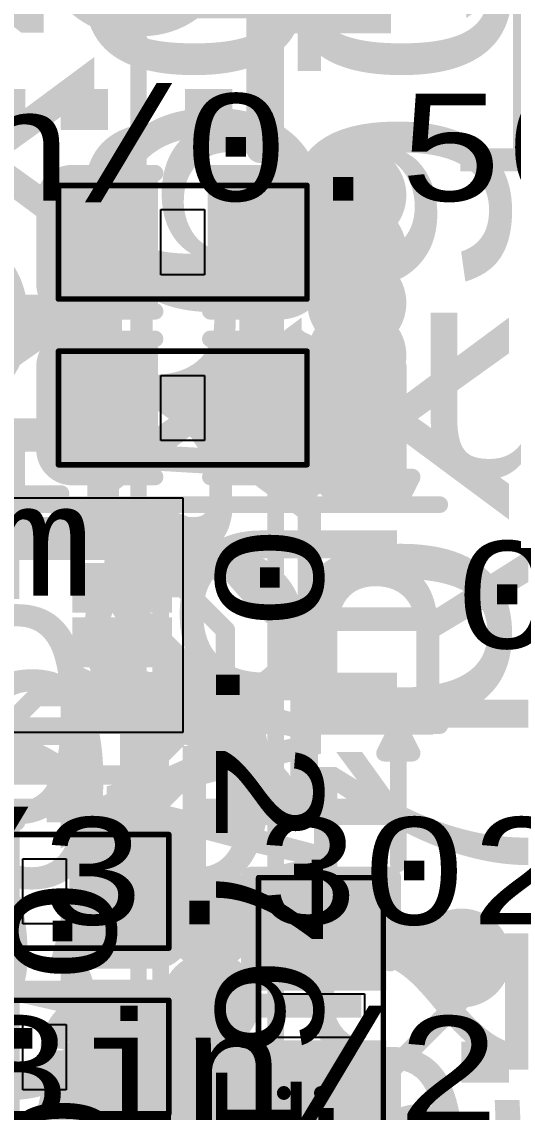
# Model space of a CAD drawing. Header units: inches. Extents: x -2.12 to 4.45, y -3.15 to 1.57.
# Drawn here: x 2.8996 to 3.0773, y -0.4906 to -0.0958 of the extents above; entities that cross this region are included whole.
import ezdxf

# ---------------------------------------------------------------- set-up
doc = ezdxf.new("R2010")
doc.units = ezdxf.units.IN
doc.header["$MEASUREMENT"] = 0
for name, color, linetype in [('Bottom', 5, 'Continuous'), ('Bottom Solder', 6, 'Continuous'), ('Dimension', 6, 'Continuous'), ('Document', 56, 'Continuous'), ('Measures', 56, 'Continuous'), ('tDocu', 76, 'Continuous'), ('Top', 1, 'Continuous'), ('Top Glue Points', 56, 'Continuous'), ('Top Overlay', 2, 'Continuous'), ('Top Paste', 8, 'Continuous'), ('Top Solder', 216, 'Continuous'), ('Top Value', 56, 'Continuous'), ('tPlace', 56, 'Continuous'), ('Via Holes', 16, 'Continuous')]:
    doc.layers.add(name, color=color, linetype=linetype)
doc.styles.add('Arial', font='', dxfattribs={"height": 0.2})
doc.styles.add('Courier New', font='', dxfattribs={"height": 0.2})
doc.styles.get('Arial').set_extended_font_data('Arial')
doc.styles.get('Courier New').set_extended_font_data('Courier New')

# ---------------------------------------------------------------- blocks, each defined once
blk = doc.blocks.new('SOD323_NEX_L_3')
at = {"layer": 'Measures', "style": 'Courier New'}
for s, p in [('Alt 1 Padstyle: OX60Y90D30P', (-0.583, -0.408)), ('Alt 2 Padstyle: OX90Y60D30P', (-0.583, -0.483))]:
    blk.add_text(s, height=0.0775, dxfattribs=at).set_placement(p)
blk = doc.blocks.new('SOD323_NEX_L_10')
at = {"layer": 'Measures', "style": 'Courier New'}
for s, p in [('Default Padstyle: RX41p5Y16D0T', (-0.644, -0.333)), ('Alt 1 Padstyle: OX60Y90D30P', (-0.583, -0.408)), ('Alt 2 Padstyle: OX90Y60D30P', (-0.583, -0.483))]:
    blk.add_text(s, height=0.0775, dxfattribs=at).set_placement(p)
blk = doc.blocks.new('R0603_108')
at = {"layer": 'Top'}
for points in [[(-0.043, 0.0197), (-0.013, 0.0197), (-0.013, -0.0197), (-0.043, -0.0197)], [(0.013, 0.0197), (0.043, 0.0197), (0.043, -0.0197), (0.013, -0.0197)]]:
    blk.add_hatch(color=1, dxfattribs=at).paths.add_polyline_path(points)
at = {"layer": 'Top Paste'}
for points in [[(-0.043, 0.0197), (-0.013, 0.0197), (-0.013, -0.0197), (-0.043, -0.0197)], [(0.013, 0.0197), (0.043, 0.0197), (0.043, -0.0197), (0.013, -0.0197)]]:
    blk.add_hatch(color=8, dxfattribs=at).paths.add_polyline_path(points)
at = {"layer": 'Top Solder'}
for points in [[(-0.047, 0.0237), (-0.009, 0.0237), (-0.009, -0.0237), (-0.047, -0.0237)], [(0.009, 0.0237), (0.047, 0.0237), (0.047, -0.0237), (0.009, -0.0237)]]:
    blk.add_hatch(color=216, dxfattribs=at).paths.add_polyline_path(points)
at = {"layer": 'Top', "const_width": 0.002}
for points in [[(-0.04996, 0.02256), (-0.04996, -0.02256)], [(-0.04996, 0.02256), (0.04996, 0.02256)], [(0.04996, 0.02256), (0.04996, -0.02256)], [(-0.04996, -0.02256), (0.04996, -0.02256)]]:
    blk.add_lwpolyline(points, dxfattribs=at)
at = {"layer": 'Top', "const_width": 0.001}
for points in [[(-0.05046, 0.02256, 1), (-0.04946, 0.02256, 1)], [(-0.05046, 0.02256, 1), (-0.04946, 0.02256, 1)], [(0.04946, 0.02256, 1), (0.05046, 0.02256, 1)], [(0.04946, 0.02256, 1), (0.05046, 0.02256, 1)], [(-0.05046, -0.02256, 1), (-0.04946, -0.02256, 1)], [(-0.05046, -0.02256, 1), (-0.04946, -0.02256, 1)], [(0.04946, -0.02256, 1), (0.05046, -0.02256, 1)], [(0.04946, -0.02256, 1), (0.05046, -0.02256, 1)]]:
    blk.add_lwpolyline(points, format="xyb", close=True, dxfattribs=at)
at = {"layer": 'Top Glue Points'}
for p, q in [((-0.00787, -0.01575), (-0.00787, 0.01575)), ((-0.00787, 0.01575), (0.00787, 0.01575)), ((0.00787, 0.01575), (0.00787, -0.01575)), ((0.00787, -0.01575), (-0.00787, -0.01575))]:
    blk.add_line(p, q, dxfattribs=at)
at = {"layer": 'tPlace', "const_width": 0.00787}
for points in [[(-0.05, 0.025), (-0.05, -0.025)], [(-0.05, 0.025), (-0.02, 0.025)], [(0.02, 0.025), (0.05, 0.025)], [(0.05, 0.025), (0.05, -0.025)], [(-0.05, -0.025), (-0.02, -0.025)], [(0.02, -0.025), (0.05, -0.025)]]:
    blk.add_lwpolyline(points, dxfattribs=at)
at = {"layer": 'tPlace', "const_width": 0.00394}
for points in [[(-0.05197, 0.025, 1), (-0.04803, 0.025, 1)], [(-0.05197, 0.025, 1), (-0.04803, 0.025, 1)], [(-0.02197, 0.025, 1), (-0.01803, 0.025, 1)], [(0.01803, 0.025, 1), (0.02197, 0.025, 1)], [(0.04803, 0.025, 1), (0.05197, 0.025, 1)], [(0.04803, 0.025, 1), (0.05197, 0.025, 1)], [(-0.05197, -0.025, 1), (-0.04803, -0.025, 1)], [(-0.05197, -0.025, 1), (-0.04803, -0.025, 1)], [(-0.02197, -0.025, 1), (-0.01803, -0.025, 1)], [(0.01803, -0.025, 1), (0.02197, -0.025, 1)], [(0.04803, -0.025, 1), (0.05197, -0.025, 1)], [(0.04803, -0.025, 1), (0.05197, -0.025, 1)]]:
    blk.add_lwpolyline(points, format="xyb", close=True, dxfattribs=at)
blk = doc.blocks.new('SMD3225_3_2X2_5X0_7_MTC_L_110')
at = {"layer": 'Measures', "style": 'Courier New'}
blk.add_text('0.13in/3.302mm', height=0.03875, dxfattribs=at).set_placement((0.371, -0.012))
blk = doc.blocks.new('RP2040TR7_RPI_L_111')
at = {"layer": 'Measures', "const_width": 0.006}
for points in [[(-0.138, 0.317), (-0.138, 0.332)], [(-0.138, 0.317), (-0.128, 0.322)], [(-0.128, 0.312), (-0.128, 0.322)], [(-0.128, 0.312), (-0.138, 0.317)], [(0.138, 0.317), (-0.138, 0.317)], [(-0.138, 0.138), (-0.138, 0.317)]]:
    blk.add_lwpolyline(points, dxfattribs=at)
at = {"layer": 'Measures', "const_width": 0.003}
for points in [[(-0.1395, 0.332, 1), (-0.1365, 0.332, 1)], [(-0.1295, 0.322, 1), (-0.1265, 0.322, 1)], [(-0.1295, 0.322, 1), (-0.1265, 0.322, 1)], [(-0.1395, 0.317, 1), (-0.1365, 0.317, 1)], [(-0.1395, 0.317, 1), (-0.1365, 0.317, 1)], [(-0.1395, 0.317, 1), (-0.1365, 0.317, 1)], [(-0.1395, 0.317, 1), (-0.1365, 0.317, 1)], [(-0.1395, 0.317, 1), (-0.1365, 0.317, 1)], [(-0.1295, 0.312, 1), (-0.1265, 0.312, 1)], [(-0.1295, 0.312, 1), (-0.1265, 0.312, 1)]]:
    blk.add_lwpolyline(points, format="xyb", close=True, dxfattribs=at)
at = {"layer": 'Measures', "style": 'Courier New'}
for s, p in [('0.276in/7.01mm', (-0.148, 0.337)), ('0.02in/0.508mm', (-0.02, 0.262))]:
    blk.add_text(s, height=0.03875, dxfattribs=at).set_placement(p)
blk = doc.blocks.new('W25Q16JVUXIQ_WIN_L_112')
at = {"layer": 'Top'}
for points in [[(0.03906, 0.03453), (0.06706, 0.03453), (0.06706, 0.02453), (0.03906, 0.02453)], [(0.03906, 0.01484), (0.06706, 0.01484), (0.06706, 0.00484), (0.03906, 0.00484)], [(0.03906, -0.00484), (0.06706, -0.00484), (0.06706, -0.01484), (0.03906, -0.01484)], [(0.03906, -0.02453), (0.06706, -0.02453), (0.06706, -0.03453), (0.03906, -0.03453)]]:
    blk.add_hatch(color=1, dxfattribs=at).paths.add_polyline_path(points)
at = {"layer": 'Top Paste'}
for points in [[(0.03906, 0.03453), (0.06706, 0.03453), (0.06706, 0.02453), (0.03906, 0.02453)], [(0.03906, 0.01484), (0.06706, 0.01484), (0.06706, 0.00484), (0.03906, 0.00484)], [(0.03906, -0.00484), (0.06706, -0.00484), (0.06706, -0.01484), (0.03906, -0.01484)], [(0.03906, -0.02453), (0.06706, -0.02453), (0.06706, -0.03453), (0.03906, -0.03453)]]:
    blk.add_hatch(color=8, dxfattribs=at).paths.add_polyline_path(points)
at = {"layer": 'Top Solder'}
for points in [[(0.03506, 0.03853), (0.07106, 0.03853), (0.07106, 0.02053), (0.03506, 0.02053)], [(0.03506, 0.01884), (0.07106, 0.01884), (0.07106, 0.00084), (0.03506, 0.00084)], [(0.03506, -0.00084), (0.07106, -0.00084), (0.07106, -0.01884), (0.03506, -0.01884)], [(0.03506, -0.02053), (0.07106, -0.02053), (0.07106, -0.03853), (0.03506, -0.03853)]]:
    blk.add_hatch(color=216, dxfattribs=at).paths.add_polyline_path(points)
at = {"layer": 'Measures', "const_width": 0.006}
for points in [[(0.059, 0.04), (0.059, 0.28)], [(0.153, 0.04), (0.153, 0.09)], [(0.148, 0.05), (0.158, 0.05)], [(0.148, 0.05), (0.153, 0.04)], [(0.153, 0.04), (0.158, 0.05)], [(0.059, 0.04), (0.153, 0.04)], [(0.059, 0.03), (0.059, 0.04)], [(0.153, 0.04), (0.168, 0.04)], [(0.059, -0.14), (0.059, -0.04)], [(0.059, -0.04), (0.153, -0.04)], [(0.148, -0.05), (0.153, -0.04)], [(0.153, -0.04), (0.158, -0.05)], [(0.153, -0.09), (0.153, -0.04)], [(0.153, -0.04), (0.168, -0.04)], [(0.148, -0.05), (0.158, -0.05)], [(0.059, -0.14), (0.069, -0.134)], [(0.069, -0.144), (0.069, -0.134)], [(0.059, -0.14), (0.069, -0.144)], [(0.059, -0.14), (0.109, -0.14)], [(0.059, -0.154), (0.059, -0.14)]]:
    blk.add_lwpolyline(points, dxfattribs=at)
at = {"layer": 'Measures', "const_width": 0.003}
for points in [[(0.1515, 0.09, 1), (0.1545, 0.09, 1)], [(0.1465, 0.05, 1), (0.1495, 0.05, 1)], [(0.1465, 0.05, 1), (0.1495, 0.05, 1)], [(0.1565, 0.05, 1), (0.1595, 0.05, 1)], [(0.1565, 0.05, 1), (0.1595, 0.05, 1)], [(0.0575, 0.04, 1), (0.0605, 0.04, 1)], [(0.0575, 0.04, 1), (0.0605, 0.04, 1)], [(0.0575, 0.04, 1), (0.0605, 0.04, 1)], [(0.1515, 0.04, 1), (0.1545, 0.04, 1)], [(0.1515, 0.04, 1), (0.1545, 0.04, 1)], [(0.1515, 0.04, 1), (0.1545, 0.04, 1)], [(0.1515, 0.04, 1), (0.1545, 0.04, 1)], [(0.1515, 0.04, 1), (0.1545, 0.04, 1)], [(0.1665, 0.04, 1), (0.1695, 0.04, 1)], [(0.0575, 0.03, 1), (0.0605, 0.03, 1)], [(0.0575, -0.04, 1), (0.0605, -0.04, 1)], [(0.0575, -0.04, 1), (0.0605, -0.04, 1)], [(0.1515, -0.04, 1), (0.1545, -0.04, 1)], [(0.1515, -0.04, 1), (0.1545, -0.04, 1)], [(0.1515, -0.04, 1), (0.1545, -0.04, 1)], [(0.1515, -0.04, 1), (0.1545, -0.04, 1)], [(0.1515, -0.04, 1), (0.1545, -0.04, 1)], [(0.1665, -0.04, 1), (0.1695, -0.04, 1)], [(0.1465, -0.05, 1), (0.1495, -0.05, 1)], [(0.1465, -0.05, 1), (0.1495, -0.05, 1)], [(0.1565, -0.05, 1), (0.1595, -0.05, 1)], [(0.1565, -0.05, 1), (0.1595, -0.05, 1)], [(0.1515, -0.09, 1), (0.1545, -0.09, 1)], [(0.0675, -0.134, 1), (0.0705, -0.134, 1)], [(0.0675, -0.134, 1), (0.0705, -0.134, 1)], [(0.0575, -0.14, 1), (0.0605, -0.14, 1)], [(0.0575, -0.14, 1), (0.0605, -0.14, 1)], [(0.0575, -0.14, 1), (0.0605, -0.14, 1)], [(0.0575, -0.14, 1), (0.0605, -0.14, 1)], [(0.0575, -0.14, 1), (0.0605, -0.14, 1)], [(0.1075, -0.14, 1), (0.1105, -0.14, 1)], [(0.0675, -0.144, 1), (0.0705, -0.144, 1)], [(0.0675, -0.144, 1), (0.0705, -0.144, 1)], [(0.0575, -0.154, 1), (0.0605, -0.154, 1)]]:
    blk.add_lwpolyline(points, format="xyb", close=True, dxfattribs=at)
at = {"layer": 'tDocu', "const_width": 0.006}
for points in [[(0.012, 0.04), (0.059, 0.04)], [(0.059, -0.04), (0.059, 0.04)], [(-0.059, -0.04), (0.059, -0.04)]]:
    blk.add_lwpolyline(points, dxfattribs=at)
at = {"layer": 'tDocu', "const_width": 0.003}
for points in [[(0.0575, 0.04, 1), (0.0605, 0.04, 1)], [(0.0575, 0.04, 1), (0.0605, 0.04, 1)], [(0.0575, -0.04, 1), (0.0605, -0.04, 1)], [(0.0575, -0.04, 1), (0.0605, -0.04, 1)]]:
    blk.add_lwpolyline(points, format="xyb", close=True, dxfattribs=at)
at = {"layer": 'Top'}
for p, q in [((-0.07506, 0.0425), (0.07506, 0.0425)), ((0.07506, 0.0425), (0.07506, -0.0425)), ((0.07506, -0.0425), (-0.07506, -0.0425))]:
    blk.add_line(p, q, dxfattribs=at)
at = {"layer": 'tPlace', "const_width": 0.006}
for points in [[(0.006, 0.044), (0.031, 0.044)], [(0.006, -0.044), (0.031, -0.044)]]:
    blk.add_lwpolyline(points, dxfattribs=at)
at = {"layer": 'tPlace', "const_width": 0.003}
for points in [[(0.0295, 0.044, 1), (0.0325, 0.044, 1)], [(0.0295, -0.044, 1), (0.0325, -0.044, 1)]]:
    blk.add_lwpolyline(points, format="xyb", close=True, dxfattribs=at)
at = {"layer": 'Measures', "style": 'Courier New'}
for s, p in [('0.02in/0.508mm', (-0.197, 0.15)), ('0.02in/0.5mm', (-0.423, 0.007)), ('0.079in/2.007mm', (0.173, -0.012)), ('0.118in/2.997mm', (-0.159, -0.184))]:
    blk.add_text(s, height=0.03875, dxfattribs=at).set_placement(p)
blk = doc.blocks.new('C0603_116')
at = {"layer": 'Top'}
for points in [[(-0.043, 0.0197), (-0.013, 0.0197), (-0.013, -0.0197), (-0.043, -0.0197)], [(0.013, 0.0197), (0.043, 0.0197), (0.043, -0.0197), (0.013, -0.0197)]]:
    blk.add_hatch(color=1, dxfattribs=at).paths.add_polyline_path(points)
at = {"layer": 'Top Paste'}
for points in [[(-0.043, 0.0197), (-0.013, 0.0197), (-0.013, -0.0197), (-0.043, -0.0197)], [(0.013, 0.0197), (0.043, 0.0197), (0.043, -0.0197), (0.013, -0.0197)]]:
    blk.add_hatch(color=8, dxfattribs=at).paths.add_polyline_path(points)
at = {"layer": 'Top Solder'}
for points in [[(-0.047, 0.0237), (-0.009, 0.0237), (-0.009, -0.0237), (-0.047, -0.0237)], [(0.009, 0.0237), (0.047, 0.0237), (0.047, -0.0237), (0.009, -0.0237)]]:
    blk.add_hatch(color=216, dxfattribs=at).paths.add_polyline_path(points)
at = {"layer": 'Top', "const_width": 0.002}
for points in [[(-0.04496, 0.02056), (-0.04496, -0.02056)], [(0.04496, 0.02056), (-0.04496, 0.02056)], [(0.04496, 0.02056), (0.04496, -0.02056)], [(0.04496, -0.02056), (-0.04496, -0.02056)]]:
    blk.add_lwpolyline(points, dxfattribs=at)
at = {"layer": 'Top', "const_width": 0.001}
for points in [[(-0.04546, 0.02056, 1), (-0.04446, 0.02056, 1)], [(-0.04546, 0.02056, 1), (-0.04446, 0.02056, 1)], [(0.04446, 0.02056, 1), (0.04546, 0.02056, 1)], [(0.04446, 0.02056, 1), (0.04546, 0.02056, 1)], [(-0.04546, -0.02056, 1), (-0.04446, -0.02056, 1)], [(-0.04546, -0.02056, 1), (-0.04446, -0.02056, 1)], [(0.04446, -0.02056, 1), (0.04546, -0.02056, 1)], [(0.04446, -0.02056, 1), (0.04546, -0.02056, 1)]]:
    blk.add_lwpolyline(points, format="xyb", close=True, dxfattribs=at)
at = {"layer": 'Top Glue Points'}
for p, q in [((-0.00787, -0.01181), (-0.00787, 0.01181)), ((-0.00787, 0.01181), (0.00787, 0.01181)), ((0.00787, 0.01181), (0.00787, -0.01181)), ((0.00787, -0.01181), (-0.00787, -0.01181))]:
    blk.add_line(p, q, dxfattribs=at)
at = {"layer": 'tPlace', "const_width": 0.006}
for points in [[(-0.05, 0.015, -0.414214), (-0.04, 0.025)], [(0.04, 0.025, -0.414214), (0.05, 0.015)], [(0.05, -0.01, -0.414214), (0.035, -0.025)], [(-0.04, -0.025, -0.414214), (-0.05, -0.015)]]:
    blk.add_lwpolyline(points, format="xyb", dxfattribs=at)
for points in [[(-0.01, 0.025), (-0.04, 0.025)], [(0.04, 0.025), (0.01, 0.025)], [(-0.05, 0.015), (-0.05, -0.015)], [(0.05, 0.015), (0.05, -0.01)], [(-0.01, -0.025), (-0.04, -0.025)], [(0.035, -0.025), (0.01, -0.025)]]:
    blk.add_lwpolyline(points, dxfattribs=at)
at = {"layer": 'tPlace', "const_width": 0.003}
for points in [[(-0.0415, 0.025, 1), (-0.0385, 0.025, 1)], [(-0.0415, 0.025, 1), (-0.0385, 0.025, 1)], [(-0.0115, 0.025, 1), (-0.0085, 0.025, 1)], [(0.0085, 0.025, 1), (0.0115, 0.025, 1)], [(0.0385, 0.025, 1), (0.0415, 0.025, 1)], [(0.0385, 0.025, 1), (0.0415, 0.025, 1)], [(-0.0515, 0.015, 1), (-0.0485, 0.015, 1)], [(-0.0515, 0.015, 1), (-0.0485, 0.015, 1)], [(0.0485, 0.015, 1), (0.0515, 0.015, 1)], [(0.0485, 0.015, 1), (0.0515, 0.015, 1)], [(0.0485, -0.01, 1), (0.0515, -0.01, 1)], [(0.0485, -0.01, 1), (0.0515, -0.01, 1)], [(-0.0515, -0.015, 1), (-0.0485, -0.015, 1)], [(-0.0515, -0.015, 1), (-0.0485, -0.015, 1)], [(-0.0415, -0.025, 1), (-0.0385, -0.025, 1)], [(-0.0415, -0.025, 1), (-0.0385, -0.025, 1)], [(-0.0115, -0.025, 1), (-0.0085, -0.025, 1)], [(0.0085, -0.025, 1), (0.0115, -0.025, 1)], [(0.0335, -0.025, 1), (0.0365, -0.025, 1)], [(0.0335, -0.025, 1), (0.0365, -0.025, 1)]]:
    blk.add_lwpolyline(points, format="xyb", close=True, dxfattribs=at)
blk = doc.blocks.new('C0603_120')
at = {"layer": 'Top'}
for points in [[(-0.043, 0.0197), (-0.013, 0.0197), (-0.013, -0.0197), (-0.043, -0.0197)], [(0.013, 0.0197), (0.043, 0.0197), (0.043, -0.0197), (0.013, -0.0197)]]:
    blk.add_hatch(color=1, dxfattribs=at).paths.add_polyline_path(points)
at = {"layer": 'Top Paste'}
for points in [[(-0.043, 0.0197), (-0.013, 0.0197), (-0.013, -0.0197), (-0.043, -0.0197)], [(0.013, 0.0197), (0.043, 0.0197), (0.043, -0.0197), (0.013, -0.0197)]]:
    blk.add_hatch(color=8, dxfattribs=at).paths.add_polyline_path(points)
at = {"layer": 'Top Solder'}
for points in [[(-0.047, 0.0237), (-0.009, 0.0237), (-0.009, -0.0237), (-0.047, -0.0237)], [(0.009, 0.0237), (0.047, 0.0237), (0.047, -0.0237), (0.009, -0.0237)]]:
    blk.add_hatch(color=216, dxfattribs=at).paths.add_polyline_path(points)
at = {"layer": 'Top', "const_width": 0.002}
for points in [[(-0.04496, -0.02056), (-0.04496, 0.02056)], [(-0.04496, 0.02056), (0.04496, 0.02056)], [(0.04496, -0.02056), (0.04496, 0.02056)], [(-0.04496, -0.02056), (0.04496, -0.02056)]]:
    blk.add_lwpolyline(points, dxfattribs=at)
at = {"layer": 'Top', "const_width": 0.001}
for points in [[(-0.04546, 0.02056, 1), (-0.04446, 0.02056, 1)], [(-0.04546, 0.02056, 1), (-0.04446, 0.02056, 1)], [(0.04446, 0.02056, 1), (0.04546, 0.02056, 1)], [(0.04446, 0.02056, 1), (0.04546, 0.02056, 1)], [(-0.04546, -0.02056, 1), (-0.04446, -0.02056, 1)], [(-0.04546, -0.02056, 1), (-0.04446, -0.02056, 1)], [(0.04446, -0.02056, 1), (0.04546, -0.02056, 1)], [(0.04446, -0.02056, 1), (0.04546, -0.02056, 1)]]:
    blk.add_lwpolyline(points, format="xyb", close=True, dxfattribs=at)
at = {"layer": 'Top Glue Points'}
for p, q in [((-0.00787, -0.01181), (-0.00787, 0.01181)), ((-0.00787, 0.01181), (0.00787, 0.01181)), ((0.00787, 0.01181), (0.00787, -0.01181)), ((0.00787, -0.01181), (-0.00787, -0.01181))]:
    blk.add_line(p, q, dxfattribs=at)
at = {"layer": 'tPlace', "const_width": 0.006}
for points in [[(-0.05, 0.015, -0.414214), (-0.04, 0.025)], [(0.04, 0.025, -0.414214), (0.05, 0.015)], [(0.05, -0.01, -0.414214), (0.035, -0.025)], [(-0.04, -0.025, -0.414214), (-0.05, -0.015)]]:
    blk.add_lwpolyline(points, format="xyb", dxfattribs=at)
for points in [[(-0.04, 0.025), (-0.01, 0.025)], [(0.01, 0.025), (0.04, 0.025)], [(-0.05, -0.015), (-0.05, 0.015)], [(0.05, -0.01), (0.05, 0.015)], [(-0.04, -0.025), (-0.01, -0.025)], [(0.01, -0.025), (0.035, -0.025)]]:
    blk.add_lwpolyline(points, dxfattribs=at)
at = {"layer": 'tPlace', "const_width": 0.003}
for points in [[(-0.0415, 0.025, 1), (-0.0385, 0.025, 1)], [(-0.0415, 0.025, 1), (-0.0385, 0.025, 1)], [(-0.0115, 0.025, 1), (-0.0085, 0.025, 1)], [(0.0085, 0.025, 1), (0.0115, 0.025, 1)], [(0.0385, 0.025, 1), (0.0415, 0.025, 1)], [(0.0385, 0.025, 1), (0.0415, 0.025, 1)], [(-0.0515, 0.015, 1), (-0.0485, 0.015, 1)], [(-0.0515, 0.015, 1), (-0.0485, 0.015, 1)], [(0.0485, 0.015, 1), (0.0515, 0.015, 1)], [(0.0485, 0.015, 1), (0.0515, 0.015, 1)], [(0.0485, -0.01, 1), (0.0515, -0.01, 1)], [(0.0485, -0.01, 1), (0.0515, -0.01, 1)], [(-0.0515, -0.015, 1), (-0.0485, -0.015, 1)], [(-0.0515, -0.015, 1), (-0.0485, -0.015, 1)], [(-0.0415, -0.025, 1), (-0.0385, -0.025, 1)], [(-0.0415, -0.025, 1), (-0.0385, -0.025, 1)], [(-0.0115, -0.025, 1), (-0.0085, -0.025, 1)], [(0.0085, -0.025, 1), (0.0115, -0.025, 1)], [(0.0335, -0.025, 1), (0.0365, -0.025, 1)], [(0.0335, -0.025, 1), (0.0365, -0.025, 1)]]:
    blk.add_lwpolyline(points, format="xyb", close=True, dxfattribs=at)
blk = doc.blocks.new('C0603_123')
at = {"layer": 'Top'}
for points in [[(-0.043, 0.0197), (-0.013, 0.0197), (-0.013, -0.0197), (-0.043, -0.0197)], [(0.013, 0.0197), (0.043, 0.0197), (0.043, -0.0197), (0.013, -0.0197)]]:
    blk.add_hatch(color=1, dxfattribs=at).paths.add_polyline_path(points)
at = {"layer": 'Top Paste'}
for points in [[(-0.043, 0.0197), (-0.013, 0.0197), (-0.013, -0.0197), (-0.043, -0.0197)], [(0.013, 0.0197), (0.043, 0.0197), (0.043, -0.0197), (0.013, -0.0197)]]:
    blk.add_hatch(color=8, dxfattribs=at).paths.add_polyline_path(points)
at = {"layer": 'Top Solder'}
for points in [[(-0.047, 0.0237), (-0.009, 0.0237), (-0.009, -0.0237), (-0.047, -0.0237)], [(0.009, 0.0237), (0.047, 0.0237), (0.047, -0.0237), (0.009, -0.0237)]]:
    blk.add_hatch(color=216, dxfattribs=at).paths.add_polyline_path(points)
at = {"layer": 'Top', "const_width": 0.002}
for points in [[(-0.04496, -0.02056), (-0.04496, 0.02056)], [(-0.04496, 0.02056), (0.04496, 0.02056)], [(0.04496, -0.02056), (0.04496, 0.02056)], [(-0.04496, -0.02056), (0.04496, -0.02056)]]:
    blk.add_lwpolyline(points, dxfattribs=at)
at = {"layer": 'Top', "const_width": 0.001}
for points in [[(-0.04546, 0.02056, 1), (-0.04446, 0.02056, 1)], [(-0.04546, 0.02056, 1), (-0.04446, 0.02056, 1)], [(0.04446, 0.02056, 1), (0.04546, 0.02056, 1)], [(0.04446, 0.02056, 1), (0.04546, 0.02056, 1)], [(-0.04546, -0.02056, 1), (-0.04446, -0.02056, 1)], [(-0.04546, -0.02056, 1), (-0.04446, -0.02056, 1)], [(0.04446, -0.02056, 1), (0.04546, -0.02056, 1)], [(0.04446, -0.02056, 1), (0.04546, -0.02056, 1)]]:
    blk.add_lwpolyline(points, format="xyb", close=True, dxfattribs=at)
at = {"layer": 'Top Glue Points'}
for p, q in [((-0.00787, -0.01181), (-0.00787, 0.01181)), ((-0.00787, 0.01181), (0.00787, 0.01181)), ((0.00787, 0.01181), (0.00787, -0.01181)), ((0.00787, -0.01181), (-0.00787, -0.01181))]:
    blk.add_line(p, q, dxfattribs=at)
at = {"layer": 'tPlace', "const_width": 0.006}
for points in [[(-0.05, 0.015, -0.414214), (-0.04, 0.025)], [(0.04, 0.025, -0.414214), (0.05, 0.015)], [(0.05, -0.01, -0.414214), (0.035, -0.025)], [(-0.04, -0.025, -0.414214), (-0.05, -0.015)]]:
    blk.add_lwpolyline(points, format="xyb", dxfattribs=at)
for points in [[(-0.04, 0.025), (-0.01, 0.025)], [(0.01, 0.025), (0.04, 0.025)], [(-0.05, -0.015), (-0.05, 0.015)], [(0.05, -0.01), (0.05, 0.015)], [(-0.04, -0.025), (-0.01, -0.025)], [(0.01, -0.025), (0.035, -0.025)]]:
    blk.add_lwpolyline(points, dxfattribs=at)
at = {"layer": 'tPlace', "const_width": 0.003}
for points in [[(-0.0415, 0.025, 1), (-0.0385, 0.025, 1)], [(-0.0415, 0.025, 1), (-0.0385, 0.025, 1)], [(-0.0115, 0.025, 1), (-0.0085, 0.025, 1)], [(0.0085, 0.025, 1), (0.0115, 0.025, 1)], [(0.0385, 0.025, 1), (0.0415, 0.025, 1)], [(0.0385, 0.025, 1), (0.0415, 0.025, 1)], [(-0.0515, 0.015, 1), (-0.0485, 0.015, 1)], [(-0.0515, 0.015, 1), (-0.0485, 0.015, 1)], [(0.0485, 0.015, 1), (0.0515, 0.015, 1)], [(0.0485, 0.015, 1), (0.0515, 0.015, 1)], [(0.0485, -0.01, 1), (0.0515, -0.01, 1)], [(0.0485, -0.01, 1), (0.0515, -0.01, 1)], [(-0.0515, -0.015, 1), (-0.0485, -0.015, 1)], [(-0.0515, -0.015, 1), (-0.0485, -0.015, 1)], [(-0.0415, -0.025, 1), (-0.0385, -0.025, 1)], [(-0.0415, -0.025, 1), (-0.0385, -0.025, 1)], [(-0.0115, -0.025, 1), (-0.0085, -0.025, 1)], [(0.0085, -0.025, 1), (0.0115, -0.025, 1)], [(0.0335, -0.025, 1), (0.0365, -0.025, 1)], [(0.0335, -0.025, 1), (0.0365, -0.025, 1)]]:
    blk.add_lwpolyline(points, format="xyb", close=True, dxfattribs=at)
blk = doc.blocks.new('C0603_128')
at = {"layer": 'Top'}
for points in [[(-0.043, 0.0197), (-0.013, 0.0197), (-0.013, -0.0197), (-0.043, -0.0197)], [(0.013, 0.0197), (0.043, 0.0197), (0.043, -0.0197), (0.013, -0.0197)]]:
    blk.add_hatch(color=1, dxfattribs=at).paths.add_polyline_path(points)
at = {"layer": 'Top Paste'}
for points in [[(-0.043, 0.0197), (-0.013, 0.0197), (-0.013, -0.0197), (-0.043, -0.0197)], [(0.013, 0.0197), (0.043, 0.0197), (0.043, -0.0197), (0.013, -0.0197)]]:
    blk.add_hatch(color=8, dxfattribs=at).paths.add_polyline_path(points)
at = {"layer": 'Top Solder'}
for points in [[(-0.047, 0.0237), (-0.009, 0.0237), (-0.009, -0.0237), (-0.047, -0.0237)], [(0.009, 0.0237), (0.047, 0.0237), (0.047, -0.0237), (0.009, -0.0237)]]:
    blk.add_hatch(color=216, dxfattribs=at).paths.add_polyline_path(points)
at = {"layer": 'Top', "const_width": 0.002}
for points in [[(-0.04496, -0.02056), (-0.04496, 0.02056)], [(-0.04496, 0.02056), (0.04496, 0.02056)], [(0.04496, -0.02056), (0.04496, 0.02056)], [(-0.04496, -0.02056), (0.04496, -0.02056)]]:
    blk.add_lwpolyline(points, dxfattribs=at)
at = {"layer": 'Top', "const_width": 0.001}
for points in [[(-0.04546, 0.02056, 1), (-0.04446, 0.02056, 1)], [(-0.04546, 0.02056, 1), (-0.04446, 0.02056, 1)], [(0.04446, 0.02056, 1), (0.04546, 0.02056, 1)], [(0.04446, 0.02056, 1), (0.04546, 0.02056, 1)], [(-0.04546, -0.02056, 1), (-0.04446, -0.02056, 1)], [(-0.04546, -0.02056, 1), (-0.04446, -0.02056, 1)], [(0.04446, -0.02056, 1), (0.04546, -0.02056, 1)], [(0.04446, -0.02056, 1), (0.04546, -0.02056, 1)]]:
    blk.add_lwpolyline(points, format="xyb", close=True, dxfattribs=at)
at = {"layer": 'Top Glue Points'}
for p, q in [((-0.00787, -0.01181), (-0.00787, 0.01181)), ((-0.00787, 0.01181), (0.00787, 0.01181)), ((0.00787, 0.01181), (0.00787, -0.01181)), ((0.00787, -0.01181), (-0.00787, -0.01181))]:
    blk.add_line(p, q, dxfattribs=at)
at = {"layer": 'tPlace', "const_width": 0.006}
for points in [[(-0.05, 0.015, -0.414214), (-0.04, 0.025)], [(0.04, 0.025, -0.414214), (0.05, 0.015)], [(0.05, -0.01, -0.414214), (0.035, -0.025)], [(-0.04, -0.025, -0.414214), (-0.05, -0.015)]]:
    blk.add_lwpolyline(points, format="xyb", dxfattribs=at)
for points in [[(-0.04, 0.025), (-0.01, 0.025)], [(0.01, 0.025), (0.04, 0.025)], [(-0.05, -0.015), (-0.05, 0.015)], [(0.05, -0.01), (0.05, 0.015)], [(-0.04, -0.025), (-0.01, -0.025)], [(0.01, -0.025), (0.035, -0.025)]]:
    blk.add_lwpolyline(points, dxfattribs=at)
at = {"layer": 'tPlace', "const_width": 0.003}
for points in [[(-0.0415, 0.025, 1), (-0.0385, 0.025, 1)], [(-0.0415, 0.025, 1), (-0.0385, 0.025, 1)], [(-0.0115, 0.025, 1), (-0.0085, 0.025, 1)], [(0.0085, 0.025, 1), (0.0115, 0.025, 1)], [(0.0385, 0.025, 1), (0.0415, 0.025, 1)], [(0.0385, 0.025, 1), (0.0415, 0.025, 1)], [(-0.0515, 0.015, 1), (-0.0485, 0.015, 1)], [(-0.0515, 0.015, 1), (-0.0485, 0.015, 1)], [(0.0485, 0.015, 1), (0.0515, 0.015, 1)], [(0.0485, 0.015, 1), (0.0515, 0.015, 1)], [(0.0485, -0.01, 1), (0.0515, -0.01, 1)], [(0.0485, -0.01, 1), (0.0515, -0.01, 1)], [(-0.0515, -0.015, 1), (-0.0485, -0.015, 1)], [(-0.0515, -0.015, 1), (-0.0485, -0.015, 1)], [(-0.0415, -0.025, 1), (-0.0385, -0.025, 1)], [(-0.0415, -0.025, 1), (-0.0385, -0.025, 1)], [(-0.0115, -0.025, 1), (-0.0085, -0.025, 1)], [(0.0085, -0.025, 1), (0.0115, -0.025, 1)], [(0.0335, -0.025, 1), (0.0365, -0.025, 1)], [(0.0335, -0.025, 1), (0.0365, -0.025, 1)]]:
    blk.add_lwpolyline(points, format="xyb", close=True, dxfattribs=at)

msp = doc.modelspace()

# ---------------------------------------------------------------- hatches: boundary and pattern name
at = {"layer": 'Bottom'}
h = msp.add_hatch(color=5, dxfattribs=at)
edge = h.paths.add_edge_path()
edge.add_arc((3.0208, -0.15861), 0.013905, 0, 360)
h = msp.add_hatch(color=5, dxfattribs=at)
edge = h.paths.add_edge_path()
edge.add_arc((3.0208, -0.17861), 0.013905, 0, 360)
h = msp.add_hatch(color=5, dxfattribs=at)
edge = h.paths.add_edge_path()
edge.add_arc((3.0208, -0.19761), 0.013905, 0, 360)
h = msp.add_hatch(color=5, dxfattribs=at)
edge = h.paths.add_edge_path()
edge.add_arc((3.0208, -0.21661), 0.013905, 0, 360)
h = msp.add_hatch(color=5, dxfattribs=at)
edge = h.paths.add_edge_path()
edge.add_arc((3.0208, -0.23561), 0.013905, 0, 360)
h = msp.add_hatch(color=5, dxfattribs=at)
edge = h.paths.add_edge_path()
edge.add_arc((3.0208, -0.25461), 0.013905, 0, 360)
h = msp.add_hatch(color=5, dxfattribs=at)
edge = h.paths.add_edge_path()
edge.add_arc((2.9678, -0.42061), 0.013905, 0, 360)
h = msp.add_hatch(color=5, dxfattribs=at)
edge = h.paths.add_edge_path()
edge.add_arc((3.05866, -0.43475), 0.013905, 0, 360)
h = msp.add_hatch(color=5, dxfattribs=at)
edge = h.paths.add_edge_path()
edge.add_arc((2.9678, -0.45061), 0.013905, 0, 360)
h = msp.add_hatch(color=5, dxfattribs=at)
edge = h.paths.add_edge_path()
edge.add_arc((2.9678, -0.47561), 0.013905, 0, 360)
at = {"layer": 'Bottom Solder'}
h = msp.add_hatch(color=6, dxfattribs=at)
edge = h.paths.add_edge_path()
edge.add_arc((3.0208, -0.15861), 0.017905, 0, 360)
h = msp.add_hatch(color=6, dxfattribs=at)
edge = h.paths.add_edge_path()
edge.add_arc((3.0208, -0.17861), 0.017905, 0, 360)
h = msp.add_hatch(color=6, dxfattribs=at)
edge = h.paths.add_edge_path()
edge.add_arc((3.0208, -0.19761), 0.017905, 0, 360)
h = msp.add_hatch(color=6, dxfattribs=at)
edge = h.paths.add_edge_path()
edge.add_arc((3.0208, -0.21661), 0.017905, 0, 360)
h = msp.add_hatch(color=6, dxfattribs=at)
edge = h.paths.add_edge_path()
edge.add_arc((3.0208, -0.23561), 0.017905, 0, 360)
h = msp.add_hatch(color=6, dxfattribs=at)
edge = h.paths.add_edge_path()
edge.add_arc((3.0208, -0.25461), 0.017905, 0, 360)
h = msp.add_hatch(color=6, dxfattribs=at)
edge = h.paths.add_edge_path()
edge.add_arc((2.9678, -0.42061), 0.017905, 0, 360)
h = msp.add_hatch(color=6, dxfattribs=at)
edge = h.paths.add_edge_path()
edge.add_arc((3.05866, -0.43475), 0.017905, 0, 360)
h = msp.add_hatch(color=6, dxfattribs=at)
edge = h.paths.add_edge_path()
edge.add_arc((2.9678, -0.45061), 0.017905, 0, 360)
h = msp.add_hatch(color=6, dxfattribs=at)
edge = h.paths.add_edge_path()
edge.add_arc((2.9678, -0.47561), 0.017905, 0, 360)
h = msp.add_hatch(color=6, dxfattribs=at)
edge = h.paths.add_edge_path()
edge.add_arc((3.0428, -0.50561), 0.017905, 0, 360)
at = {"layer": 'Top'}
h = msp.add_hatch(color=1, dxfattribs=at)
edge = h.paths.add_edge_path()
edge.add_arc((3.0208, -0.15861), 0.013905, 0, 360)
h = msp.add_hatch(color=1, dxfattribs=at)
edge = h.paths.add_edge_path()
edge.add_arc((3.0208, -0.17861), 0.013905, 0, 360)
h = msp.add_hatch(color=1, dxfattribs=at)
edge = h.paths.add_edge_path()
edge.add_arc((3.0208, -0.19761), 0.013905, 0, 360)
h = msp.add_hatch(color=1, dxfattribs=at)
edge = h.paths.add_edge_path()
edge.add_arc((3.0208, -0.21661), 0.013905, 0, 360)
h = msp.add_hatch(color=1, dxfattribs=at)
edge = h.paths.add_edge_path()
edge.add_arc((3.0208, -0.23561), 0.013905, 0, 360)
h = msp.add_hatch(color=1, dxfattribs=at)
edge = h.paths.add_edge_path()
edge.add_arc((3.0208, -0.25461), 0.013905, 0, 360)
h = msp.add_hatch(color=1, dxfattribs=at)
edge = h.paths.add_edge_path()
edge.add_arc((2.9678, -0.42061), 0.013905, 0, 360)
h = msp.add_hatch(color=1, dxfattribs=at)
edge = h.paths.add_edge_path()
edge.add_arc((3.05866, -0.43475), 0.013905, 0, 360)
h = msp.add_hatch(color=1, dxfattribs=at)
edge = h.paths.add_edge_path()
edge.add_arc((2.9678, -0.45061), 0.013905, 0, 360)
h = msp.add_hatch(color=1, dxfattribs=at)
edge = h.paths.add_edge_path()
edge.add_arc((2.9678, -0.47561), 0.013905, 0, 360)
at = {"layer": 'Top Solder'}
h = msp.add_hatch(color=216, dxfattribs=at)
edge = h.paths.add_edge_path()
edge.add_arc((3.0208, -0.15861), 0.017905, 0, 360)
h = msp.add_hatch(color=216, dxfattribs=at)
edge = h.paths.add_edge_path()
edge.add_arc((3.0208, -0.17861), 0.017905, 0, 360)
h = msp.add_hatch(color=216, dxfattribs=at)
edge = h.paths.add_edge_path()
edge.add_arc((3.0208, -0.19761), 0.017905, 0, 360)
h = msp.add_hatch(color=216, dxfattribs=at)
edge = h.paths.add_edge_path()
edge.add_arc((3.0208, -0.21661), 0.017905, 0, 360)
h = msp.add_hatch(color=216, dxfattribs=at)
edge = h.paths.add_edge_path()
edge.add_arc((3.0208, -0.23561), 0.017905, 0, 360)
h = msp.add_hatch(color=216, dxfattribs=at)
edge = h.paths.add_edge_path()
edge.add_arc((3.0208, -0.25461), 0.017905, 0, 360)
h = msp.add_hatch(color=216, dxfattribs=at)
edge = h.paths.add_edge_path()
edge.add_arc((2.9678, -0.42061), 0.017905, 0, 360)
h = msp.add_hatch(color=216, dxfattribs=at)
edge = h.paths.add_edge_path()
edge.add_arc((3.05866, -0.43475), 0.017905, 0, 360)
h = msp.add_hatch(color=216, dxfattribs=at)
edge = h.paths.add_edge_path()
edge.add_arc((2.9678, -0.45061), 0.017905, 0, 360)
h = msp.add_hatch(color=216, dxfattribs=at)
edge = h.paths.add_edge_path()
edge.add_arc((2.9678, -0.47561), 0.017905, 0, 360)
h = msp.add_hatch(color=216, dxfattribs=at)
edge = h.paths.add_edge_path()
edge.add_arc((3.0428, -0.50561), 0.017905, 0, 360)
at = {"layer": 'Via Holes'}
h = msp.add_hatch(color=7, dxfattribs=at)
edge = h.paths.add_edge_path()
edge.add_arc((3.0208, -0.15861), 0.005905, 0, 360)
h = msp.add_hatch(color=7, dxfattribs=at)
edge = h.paths.add_edge_path()
edge.add_arc((3.0208, -0.17861), 0.005905, 0, 360)
h = msp.add_hatch(color=7, dxfattribs=at)
edge = h.paths.add_edge_path()
edge.add_arc((3.0208, -0.19761), 0.005905, 0, 360)
h = msp.add_hatch(color=7, dxfattribs=at)
edge = h.paths.add_edge_path()
edge.add_arc((3.0208, -0.21661), 0.005905, 0, 360)
h = msp.add_hatch(color=7, dxfattribs=at)
edge = h.paths.add_edge_path()
edge.add_arc((3.0208, -0.23561), 0.005905, 0, 360)
h = msp.add_hatch(color=7, dxfattribs=at)
edge = h.paths.add_edge_path()
edge.add_arc((3.0208, -0.25461), 0.005905, 0, 360)
h = msp.add_hatch(color=7, dxfattribs=at)
edge = h.paths.add_edge_path()
edge.add_arc((2.9678, -0.42061), 0.005905, 0, 360)
h = msp.add_hatch(color=7, dxfattribs=at)
edge = h.paths.add_edge_path()
edge.add_arc((3.05866, -0.43475), 0.005905, 0, 360)
h = msp.add_hatch(color=7, dxfattribs=at)
edge = h.paths.add_edge_path()
edge.add_arc((2.9678, -0.45061), 0.005905, 0, 360)
h = msp.add_hatch(color=7, dxfattribs=at)
edge = h.paths.add_edge_path()
edge.add_arc((2.9678, -0.47561), 0.005905, 0, 360)

# ---------------------------------------------------------------- linework, layer by layer
at = {"layer": 'Bottom', "const_width": 0.007}
for points in [[(3.05866, -0.44975), (3.05866, -0.43475)], [(3.0128, -0.49561), (3.05866, -0.44975)]]:
    msp.add_lwpolyline(points, dxfattribs=at)
at = {"layer": 'Bottom', "const_width": 0.0035}
for points in [[(3.05691, -0.43475, 1), (3.06041, -0.43475, 1)], [(3.05691, -0.44975, 1), (3.06041, -0.44975, 1)], [(3.05691, -0.44975, 1), (3.06041, -0.44975, 1)]]:
    msp.add_lwpolyline(points, format="xyb", close=True, dxfattribs=at)
at = {"layer": 'Dimension', "const_width": 0.01}
msp.add_lwpolyline([(2.9858, -0.14191), (2.9858, -0.04)], dxfattribs=at)
at = {"layer": 'Dimension', "const_width": 0.005}
msp.add_lwpolyline([(2.9833, -0.14191, 1), (2.9883, -0.14191, 1)], format="xyb", close=True, dxfattribs=at)
at = {"layer": 'Document', "const_width": 0.006}
msp.add_lwpolyline([(2.99138, -1.29876), (2.99138, 0.11856)], dxfattribs=at)
at = {"layer": 'Top'}
for points, const_width in [([(2.9298, -0.23561), (2.9298, -0.17561)], 0.012), ([(2.9298, -0.18361), (2.9298, -0.17561)], 0.012), ([(2.9858, -0.23561), (2.9858, -0.17561)], 0.015), ([(2.9128, -0.20061), (2.9298, -0.18361)], 0.012), ([(2.8128, -0.20061), (2.9128, -0.20061)], 0.012), ([(2.9128, -0.20061), (2.9278, -0.21561)], 0.012), ([(2.9278, -0.23361), (2.9278, -0.21561)], 0.012), ([(2.9278, -0.23361), (2.9298, -0.23561)], 0.012), ([(2.9298, -0.27503), (2.9298, -0.23561)], 0.01), ([(2.9298, -0.27503), (2.93586, -0.28108)], 0.01), ([(2.93586, -0.30077), (2.93601, -0.30061)], 0.007), ([(2.93601, -0.30061), (2.9578, -0.30061)], 0.007), ([(2.9578, -0.30061), (2.97323, -0.31604)], 0.007), ([(2.97323, -0.35482), (2.97323, -0.31604)], 0.007), ([(2.93586, -0.32045), (2.95126, -0.32045)], 0.007), ([(2.95126, -0.32045), (2.96123, -0.33043)], 0.007), ([(2.96123, -0.34985), (2.96123, -0.33043)], 0.007), ([(2.88848, -0.35651), (2.90486, -0.34014)], 0.007), ([(2.90486, -0.34014), (2.93586, -0.34014)], 0.007), ([(2.94257, -0.36851), (2.96123, -0.34985)], 0.007), ([(2.94754, -0.38051), (2.97323, -0.35482)], 0.007), ([(2.81777, -0.36851), (2.94257, -0.36851)], 0.007), ([(2.83093, -0.38051), (2.94754, -0.38051)], 0.007), ([(3.0078, -0.42761), (3.05152, -0.42761)], 0.013), ([(3.05152, -0.42761), (3.05866, -0.43475)], 0.013), ([(2.97237, -0.50561), (2.99437, -0.48361)], 0.005), ([(2.99437, -0.48361), (3.0078, -0.48361)], 0.005)]:
    msp.add_lwpolyline(points, dxfattribs=dict(at, const_width=const_width))
for points, const_width in [([(2.9268, -0.17561, 1), (2.9328, -0.17561, 1)], 0.006), ([(2.9268, -0.17561, 1), (2.9328, -0.17561, 1)], 0.006), ([(2.98205, -0.17561, 1), (2.98955, -0.17561, 1)], 0.0075), ([(2.9268, -0.18361, 1), (2.9328, -0.18361, 1)], 0.006), ([(2.9268, -0.18361, 1), (2.9328, -0.18361, 1)], 0.006), ([(2.9098, -0.20061, 1), (2.9158, -0.20061, 1)], 0.006), ([(2.9098, -0.20061, 1), (2.9158, -0.20061, 1)], 0.006), ([(2.9098, -0.20061, 1), (2.9158, -0.20061, 1)], 0.006), ([(2.9248, -0.21561, 1), (2.9308, -0.21561, 1)], 0.006), ([(2.9248, -0.21561, 1), (2.9308, -0.21561, 1)], 0.006), ([(2.9248, -0.23361, 1), (2.9308, -0.23361, 1)], 0.006), ([(2.9248, -0.23361, 1), (2.9308, -0.23361, 1)], 0.006), ([(2.98205, -0.23561, 1), (2.98955, -0.23561, 1)], 0.0075), ([(2.9268, -0.23561, 1), (2.9328, -0.23561, 1)], 0.006), ([(2.9268, -0.23561, 1), (2.9328, -0.23561, 1)], 0.006), ([(2.9273, -0.23561, 1), (2.9323, -0.23561, 1)], 0.005), ([(2.9273, -0.27503, 1), (2.9323, -0.27503, 1)], 0.005), ([(2.9273, -0.27503, 1), (2.9323, -0.27503, 1)], 0.005), ([(2.93336, -0.28108, 1), (2.93836, -0.28108, 1)], 0.005), ([(2.93411, -0.30077, 1), (2.93761, -0.30077, 1)], 0.0035), ([(2.93426, -0.30061, 1), (2.93776, -0.30061, 1)], 0.0035), ([(2.93426, -0.30061, 1), (2.93776, -0.30061, 1)], 0.0035), ([(2.95605, -0.30061, 1), (2.95955, -0.30061, 1)], 0.0035), ([(2.95605, -0.30061, 1), (2.95955, -0.30061, 1)], 0.0035), ([(2.97148, -0.31604, 1), (2.97498, -0.31604, 1)], 0.0035), ([(2.97148, -0.31604, 1), (2.97498, -0.31604, 1)], 0.0035), ([(2.93411, -0.32045, 1), (2.93761, -0.32045, 1)], 0.0035), ([(2.94951, -0.32045, 1), (2.95301, -0.32045, 1)], 0.0035), ([(2.94951, -0.32045, 1), (2.95301, -0.32045, 1)], 0.0035), ([(2.95948, -0.33043, 1), (2.96298, -0.33043, 1)], 0.0035), ([(2.95948, -0.33043, 1), (2.96298, -0.33043, 1)], 0.0035), ([(2.90311, -0.34014, 1), (2.90661, -0.34014, 1)], 0.0035), ([(2.90311, -0.34014, 1), (2.90661, -0.34014, 1)], 0.0035), ([(2.93411, -0.34014, 1), (2.93761, -0.34014, 1)], 0.0035), ([(2.95948, -0.34985, 1), (2.96298, -0.34985, 1)], 0.0035), ([(2.95948, -0.34985, 1), (2.96298, -0.34985, 1)], 0.0035), ([(2.97148, -0.35482, 1), (2.97498, -0.35482, 1)], 0.0035), ([(2.97148, -0.35482, 1), (2.97498, -0.35482, 1)], 0.0035), ([(2.94082, -0.36851, 1), (2.94432, -0.36851, 1)], 0.0035), ([(2.94082, -0.36851, 1), (2.94432, -0.36851, 1)], 0.0035), ([(2.94579, -0.38051, 1), (2.94929, -0.38051, 1)], 0.0035), ([(2.94579, -0.38051, 1), (2.94929, -0.38051, 1)], 0.0035), ([(3.00455, -0.42761, 1), (3.01105, -0.42761, 1)], 0.0065), ([(3.04827, -0.42761, 1), (3.05477, -0.42761, 1)], 0.0065), ([(3.04827, -0.42761, 1), (3.05477, -0.42761, 1)], 0.0065), ([(3.05541, -0.43475, 1), (3.06191, -0.43475, 1)], 0.0065), ([(2.99312, -0.48361, 1), (2.99562, -0.48361, 1)], 0.0025), ([(2.99312, -0.48361, 1), (2.99562, -0.48361, 1)], 0.0025), ([(3.00655, -0.48361, 1), (3.00905, -0.48361, 1)], 0.0025)]:
    msp.add_lwpolyline(points, format="xyb", close=True, dxfattribs=dict(at, const_width=const_width))

# ---------------------------------------------------------------- block references
for name, p, rotation in [('SOD323_NEX_L_3', (2.4928, -0.67061), 90), ('SOD323_NEX_L_10', (2.5928, -1.01561), 90), ('RP2040TR7_RPI_L_111', (2.6328, -0.42561), 270), ('C0603_116', (2.9078, -0.41061), 180), ('R0603_108', (3.0078, -0.45561), 90)]:
    msp.add_blockref(name, p, dxfattribs=dict(rotation=rotation))
for name, p in [('W25Q16JVUXIQ_WIN_L_112', (2.8828, -0.31061)), ('C0603_128', (2.9578, -0.17561)), ('SMD3225_3_2X2_5X0_7_MTC_L_110', (2.2628, -0.41061)), ('C0603_123', (2.9578, -0.23561)), ('C0603_120', (2.9078, -0.47061))]:
    msp.add_blockref(name, p)

# ---------------------------------------------------------------- texts
at = {"layer": 'Top Overlay', "style": 'Arial'}
msp.add_text('C1', height=0.0775, dxfattribs=at).set_placement((2.9, -0.1))
msp.add_text('U1', height=0.0775, rotation=270, dxfattribs=at).set_placement((2.9578, -0.27161))
at = {"layer": 'Top Value', "style": 'Arial'}
for s, p in [('W25Q16JVUXIQW25Q16JVUXIQ_WIN-L', (3.0078, -0.42861)), ('27R', (3.0828, -0.48061)), ('27R', (2.982469, -0.659821))]:
    msp.add_text(s, height=0.0775, rotation=90, dxfattribs=at).set_placement(p)
for s, p in [('100nF', (3.05, -0.15)), ('2u2F', (2.9803, -0.26061)), ('100nF', (2.746975, -0.385279)), ('QTH-030-01-L-D-ACONN_QTH-030-02-L-D-A-K-FR_S00', (0.2324, -0.40886)), ('2u2F', (2.780012, -0.525279)), ('100nF', (2.8828, -0.54561))]:
    msp.add_text(s, height=0.0775, dxfattribs=at).set_placement(p)

doc.saveas('drawing.dxf')
